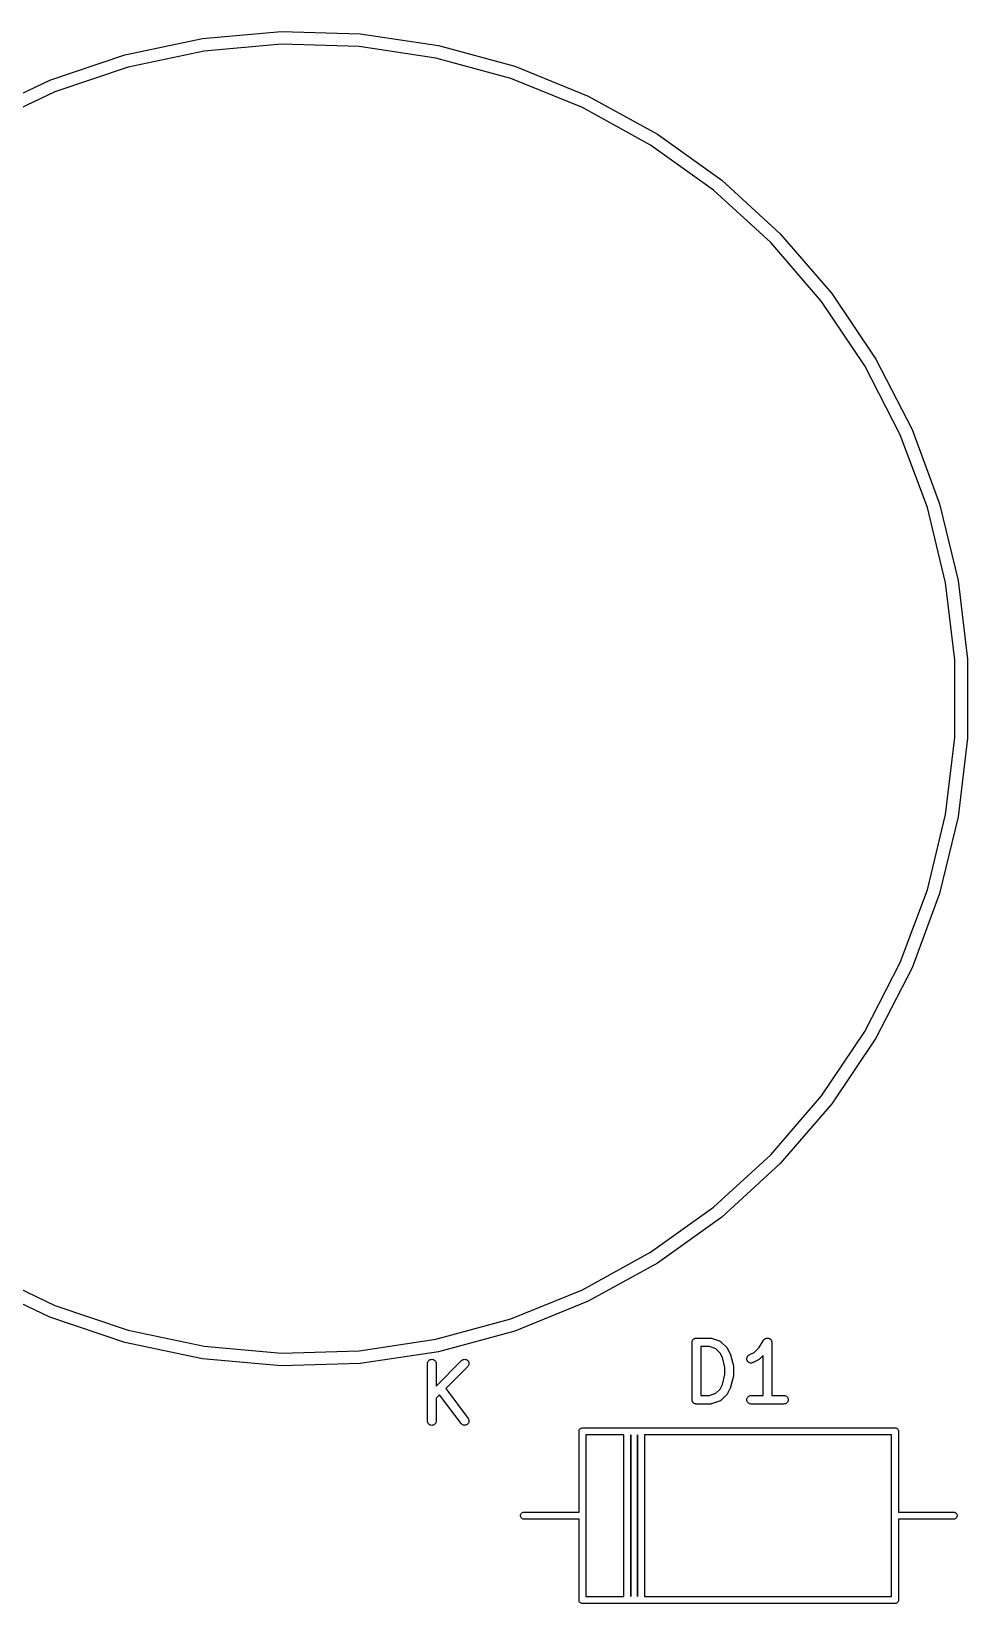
# Model space of a CAD drawing. Extents: x -0.18 to 2.54, y -2.17 to -0.07.
# Drawn here: x 0.445 to 1.087, y -2.17 to -1.093 of the extents above; entities that cross this region are included whole.
import ezdxf

# ---------------------------------------------------------------- set-up
doc = ezdxf.new("R2010")
doc.units = 0
doc.header["$MEASUREMENT"] = 0
doc.layers.add('BLACK', color=7, linetype='CONTINUOUS')

msp = doc.modelspace()

# ---------------------------------------------------------------- linework, layer by layer
at = {"layer": 'BLACK', "linetype": 'CONTINUOUS'}
for p, q in [((0.509397, -1.10864), (0.562445, -1.09747)), ((0.562445, -1.09747), (0.616441, -1.09266)), ((0.616441, -1.09266), (0.670628, -1.09426)), ((0.670628, -1.09426), (0.724244, -1.10227)), ((0.458043, -1.126), (0.509397, -1.10864)), ((0.563743, -1.10616), (0.511714, -1.11711)), ((0.616702, -1.10144), (0.563743, -1.10616)), ((0.669848, -1.10302), (0.616702, -1.10144)), ((0.722434, -1.11087), (0.669848, -1.10302)), ((0.724244, -1.10227), (0.776537, -1.11656)), ((0.511714, -1.11711), (0.461345, -1.13414)), ((0.773723, -1.12488), (0.722434, -1.11087)), ((0.776537, -1.11656), (0.826773, -1.13693)), ((0.409102, -1.14931), (0.458043, -1.126)), ((0.822994, -1.14486), (0.773723, -1.12488)), ((0.461345, -1.13414), (0.413344, -1.15701)), ((0.826773, -1.13693), (0.874247, -1.1631)), ((0.869556, -1.17053), (0.822994, -1.14486)), ((0.874247, -1.1631), (0.918292, -1.19471)), ((0.912756, -1.20153), (0.869556, -1.17053)), ((0.918292, -1.19471), (0.958291, -1.2313)), ((0.951986, -1.23742), (0.912756, -1.20153)), ((0.986696, -1.27769), (0.951986, -1.23742)), ((0.958291, -1.2313), (0.99368, -1.27236)), ((1.0164, -1.32179), (0.986696, -1.27769)), ((0.99368, -1.27236), (1.02396, -1.31733)), ((1.04068, -1.3691), (1.0164, -1.32179)), ((1.02396, -1.31733), (1.04872, -1.36555)), ((1.04872, -1.36555), (1.06759, -1.41637)), ((1.05919, -1.41894), (1.04068, -1.3691)), ((1.07168, -1.47062), (1.05919, -1.41894)), ((1.06759, -1.41637), (1.08033, -1.46907)), ((1.07797, -1.52342), (1.07168, -1.47062)), ((1.08033, -1.46907), (1.08674, -1.52289)), ((1.07797, -1.57658), (1.07797, -1.52342)), ((1.08674, -1.52289), (1.08674, -1.57711)), ((1.07168, -1.62938), (1.07797, -1.57658)), ((1.08674, -1.57711), (1.08033, -1.63093)), ((1.05919, -1.68106), (1.07168, -1.62938)), ((1.08033, -1.63093), (1.06759, -1.68363)), ((1.04068, -1.7309), (1.05919, -1.68106)), ((1.06759, -1.68363), (1.04872, -1.73445)), ((1.0164, -1.77821), (1.04068, -1.7309)), ((1.04872, -1.73445), (1.02396, -1.78268)), ((0.986696, -1.82231), (1.0164, -1.77821)), ((1.02396, -1.78268), (0.99368, -1.82764)), ((0.951986, -1.86258), (0.986696, -1.82231)), ((0.99368, -1.82764), (0.958291, -1.8687)), ((0.912756, -1.89847), (0.951986, -1.86258)), ((0.958291, -1.8687), (0.918292, -1.90529)), ((0.869556, -1.92947), (0.912756, -1.89847)), ((0.918292, -1.90529), (0.874247, -1.9369)), ((0.822994, -1.95514), (0.869556, -1.92947)), ((0.874247, -1.9369), (0.826773, -1.96307)), ((0.413344, -1.94299), (0.461345, -1.96586)), ((0.458043, -1.974), (0.409102, -1.95069)), ((0.773723, -1.97512), (0.822994, -1.95514)), ((0.461345, -1.96586), (0.511714, -1.98289)), ((0.826773, -1.96307), (0.776537, -1.98344)), ((0.509397, -1.99136), (0.458043, -1.974)), ((0.722434, -1.98913), (0.773723, -1.97512)), ((0.562445, -2.00253), (0.509397, -1.99136)), ((0.511714, -1.98289), (0.563743, -1.99384)), ((0.669848, -1.99698), (0.722434, -1.98913)), ((0.776537, -1.98344), (0.724244, -1.99773)), ((0.897988, -1.99118), (0.897989, -1.99117)), ((0.897988, -1.9912), (0.897988, -1.99118)), ((0.897988, -1.99118), (0.897988, -1.99118)), ((0.897988, -2.03057), (0.897988, -1.9912)), ((0.897989, -1.99115), (0.89802, -1.99088)), ((0.897989, -1.99117), (0.897989, -1.99115)), ((0.89802, -1.99088), (0.898049, -1.9906)), ((0.898049, -1.9906), (0.898052, -1.99059)), ((0.898052, -1.99059), (0.898053, -1.99058)), ((0.898053, -1.99058), (0.898136, -1.99032)), ((0.898136, -1.99032), (0.898219, -1.99005)), ((0.898219, -1.99005), (0.898224, -1.99004)), ((0.898224, -1.99004), (0.898227, -1.99003)), ((0.898227, -1.99003), (0.898361, -1.98979)), ((0.898361, -1.98979), (0.898493, -1.98954)), ((0.898493, -1.98954), (0.8985, -1.98954)), ((0.8985, -1.98954), (0.898505, -1.98953)), ((0.898505, -1.98953), (0.898684, -1.98931)), ((0.898684, -1.98931), (0.89886, -1.9891)), ((0.89886, -1.9891), (0.898869, -1.98909)), ((0.898869, -1.98909), (0.898875, -1.98909)), ((0.898875, -1.98909), (0.89909, -1.98891)), ((0.89909, -1.98891), (0.899307, -1.98874)), ((0.899307, -1.98874), (0.899316, -1.98873)), ((0.899316, -1.98873), (0.899324, -1.98873)), ((0.899324, -1.98873), (0.89957, -1.9886)), ((0.89957, -1.9886), (0.899816, -1.98847)), ((0.899816, -1.98847), (0.899826, -1.98846)), ((0.899826, -1.98846), (0.899835, -1.98846)), ((0.899835, -1.98846), (0.900102, -1.98838)), ((0.900102, -1.98838), (0.900368, -1.9883)), ((0.900368, -1.9883), (0.900378, -1.9883)), ((0.900378, -1.9883), (0.900388, -1.9883)), ((0.900388, -1.9883), (0.900664, -1.98827)), ((0.900664, -1.98827), (0.900941, -1.98824)), ((0.900941, -1.98824), (0.910315, -1.98824)), ((0.910315, -1.98824), (0.910356, -1.98824)), ((0.910356, -1.98824), (0.910521, -1.98826)), ((0.910521, -1.98826), (0.910687, -1.98827)), ((0.910687, -1.98827), (0.910807, -1.98829)), ((0.910807, -1.98829), (0.910929, -1.98831)), ((0.910929, -1.98831), (0.911087, -1.98836)), ((0.911087, -1.98836), (0.911249, -1.98839)), ((0.911249, -1.98839), (0.916873, -1.99027)), ((0.916873, -1.99027), (0.916912, -1.99028)), ((0.916912, -1.99028), (0.916991, -1.99032)), ((0.916991, -1.99032), (0.917074, -1.99034)), ((0.917074, -1.99034), (0.917252, -1.99044)), ((0.917252, -1.99044), (0.917435, -1.99052)), ((0.917435, -1.99052), (0.917505, -1.99058)), ((0.917505, -1.99058), (0.917582, -1.99062)), ((0.917582, -1.99062), (0.917738, -1.99075)), ((0.917738, -1.99075), (0.917901, -1.99086)), ((0.917901, -1.99086), (0.91796, -1.99093)), ((0.91796, -1.99093), (0.918027, -1.99098)), ((0.918027, -1.99098), (0.921777, -1.99473)), ((0.943641, -1.99494), (0.947228, -1.98956)), ((0.947228, -1.98956), (0.947248, -1.98953)), ((0.947248, -1.98953), (0.947249, -1.98953)), ((0.947249, -1.98953), (0.947251, -1.98952)), ((0.947249, -1.98953), (0.947249, -1.98953)), ((0.947251, -1.98952), (0.947432, -1.98931)), ((0.947432, -1.98931), (0.947619, -1.98909)), ((0.947619, -1.98909), (0.947621, -1.98908)), ((0.947621, -1.98908), (0.947622, -1.98908)), ((0.947622, -1.98908), (0.947846, -1.9889)), ((0.947846, -1.9889), (0.948068, -1.98873)), ((0.948068, -1.98873), (0.94807, -1.98872)), ((0.94807, -1.98872), (0.948072, -1.98872)), ((0.948072, -1.98872), (0.94833, -1.98859)), ((0.94833, -1.98859), (0.948579, -1.98846)), ((0.948579, -1.98846), (0.948581, -1.98846)), ((0.948581, -1.98846), (0.948583, -1.98846)), ((0.948583, -1.98846), (0.948846, -1.98838)), ((0.948846, -1.98838), (0.949132, -1.9883)), ((0.949132, -1.9883), (0.949134, -1.9883)), ((0.949134, -1.9883), (0.949136, -1.98829)), ((0.949136, -1.98829), (0.949407, -1.98827)), ((0.949407, -1.98827), (0.949706, -1.98824)), ((0.949706, -1.98824), (0.949708, -1.98824)), ((0.949708, -1.98824), (0.94971, -1.98824)), ((0.94971, -1.98824), (0.949992, -1.98827)), ((0.949992, -1.98827), (0.950279, -1.9883)), ((0.950279, -1.9883), (0.950281, -1.9883)), ((0.950281, -1.9883), (0.950283, -1.9883)), ((0.950283, -1.9883), (0.950551, -1.98839)), ((0.950551, -1.98839), (0.950829, -1.98847)), ((0.950829, -1.98847), (0.950831, -1.98848)), ((0.950831, -1.98848), (0.950834, -1.98848)), ((0.950834, -1.98848), (0.951071, -1.9886)), ((0.951071, -1.9886), (0.951336, -1.98875)), ((0.951336, -1.98875), (0.951338, -1.98875)), ((0.951338, -1.98875), (0.95134, -1.98875)), ((0.95134, -1.98875), (0.951545, -1.98892)), ((0.951545, -1.98892), (0.95178, -1.98912)), ((0.95178, -1.98912), (0.951782, -1.98912)), ((0.951782, -1.98912), (0.951784, -1.98912)), ((0.951784, -1.98912), (0.951964, -1.98934)), ((0.951964, -1.98934), (0.952144, -1.98956)), ((0.952144, -1.98956), (0.952145, -1.98956)), ((0.952145, -1.98956), (0.952147, -1.98957)), ((0.952147, -1.98957), (0.952282, -1.98982)), ((0.952282, -1.98982), (0.952415, -1.99007)), ((0.952415, -1.99007), (0.952416, -1.99007)), ((0.952416, -1.99007), (0.952417, -1.99008)), ((0.952417, -1.99008), (0.952495, -1.99034)), ((0.952495, -1.99034), (0.952582, -1.99062)), ((0.952582, -1.99062), (0.952582, -1.99062)), ((0.952582, -1.99062), (0.952582, -1.99063)), ((0.952582, -1.99063), (0.95261, -1.99091)), ((0.95261, -1.99091), (0.952638, -1.9912)), ((0.952638, -1.9912), (0.952638, -2.02761)), ((0.616441, -2.00734), (0.562445, -2.00253)), ((0.563743, -1.99384), (0.616702, -1.99856)), ((0.616702, -1.99856), (0.669848, -1.99698)), ((0.724244, -1.99773), (0.670628, -2.00574)), ((0.716975, -2.0046), (0.717252, -2.00409)), ((0.717252, -2.00409), (0.717623, -2.00365)), ((0.717623, -2.00365), (0.718072, -2.00329)), ((0.718072, -2.00329), (0.718583, -2.00303)), ((0.718583, -2.00303), (0.719135, -2.00286)), ((0.719135, -2.00286), (0.719709, -2.00281)), ((0.719709, -2.00281), (0.720283, -2.00287)), ((0.720283, -2.00287), (0.720833, -2.00304)), ((0.720833, -2.00304), (0.72134, -2.00332)), ((0.72134, -2.00332), (0.721784, -2.00368)), ((0.721784, -2.00368), (0.722148, -2.00413)), ((0.722148, -2.00413), (0.722419, -2.00464)), ((0.722642, -2.02113), (0.740098, -2.00368)), ((0.740098, -2.00368), (0.740127, -2.00365)), ((0.740127, -2.00365), (0.740578, -2.00329)), ((0.740578, -2.00329), (0.741089, -2.00302)), ((0.741089, -2.00302), (0.741643, -2.00286)), ((0.741643, -2.00286), (0.742217, -2.00281)), ((0.742217, -2.00281), (0.74279, -2.00287)), ((0.74279, -2.00287), (0.74334, -2.00304)), ((0.74334, -2.00304), (0.743846, -2.00332)), ((0.743846, -2.00332), (0.744288, -2.00369)), ((0.744288, -2.00369), (0.744651, -2.00414)), ((0.744651, -2.00414), (0.74492, -2.00465)), ((0.903894, -1.99415), (0.903894, -2.02761)), ((0.909836, -1.99415), (0.903894, -1.99415)), ((0.914344, -1.99565), (0.909836, -1.99415)), ((0.917262, -1.99857), (0.914344, -1.99565)), ((0.918778, -2.0016), (0.917262, -1.99857)), ((0.920486, -2.00843), (0.918778, -2.0016)), ((0.921777, -1.99473), (0.921806, -1.99476)), ((0.921806, -1.99476), (0.921909, -1.99489)), ((0.921909, -1.99489), (0.922023, -1.99501)), ((0.922023, -1.99501), (0.922089, -1.99512)), ((0.922089, -1.99512), (0.922165, -1.99521)), ((0.922165, -1.99521), (0.922241, -1.99536)), ((0.922241, -1.99536), (0.92233, -1.9955)), ((0.92233, -1.9955), (0.924205, -1.99925)), ((0.924205, -1.99925), (0.924223, -1.99929)), ((0.924223, -1.99929), (0.924227, -1.9993)), ((0.924227, -1.9993), (0.924234, -1.99931)), ((0.924234, -1.99931), (0.924327, -1.99957)), ((0.924327, -1.99957), (0.924421, -1.99983)), ((0.924421, -1.99983), (0.924424, -1.99984)), ((0.924424, -1.99984), (0.924428, -1.99985)), ((0.924428, -1.99985), (0.926303, -2.00735)), ((0.93549, -2.00264), (0.935509, -2.00206)), ((0.935584, -2.00321), (0.93549, -2.00264)), ((0.935509, -2.00206), (0.935638, -2.0015)), ((0.935786, -2.00375), (0.935584, -2.00321)), ((0.935638, -2.0015), (0.935875, -2.00098)), ((0.93609, -2.00424), (0.935786, -2.00375)), ((0.935875, -2.00098), (0.936209, -2.00051)), ((0.936482, -2.00466), (0.93609, -2.00424)), ((0.936209, -2.00051), (0.936628, -2.00011)), ((0.936628, -2.00011), (0.937116, -1.9998)), ((0.937116, -1.9998), (0.940437, -1.99814)), ((0.943506, -2.00321), (0.939757, -2.00509)), ((0.940437, -1.99814), (0.943641, -1.99494)), ((0.943647, -2.00312), (0.943506, -2.00321)), ((0.943794, -2.00305), (0.943647, -2.00312)), ((0.94389, -2.00297), (0.943794, -2.00305)), ((0.943994, -2.0029), (0.94389, -2.00297)), ((0.944115, -2.00279), (0.943994, -2.0029)), ((0.944245, -2.00269), (0.944115, -2.00279)), ((0.944274, -2.00266), (0.944245, -2.00269)), ((0.946732, -2.0002), (0.944274, -2.00266)), ((0.946732, -2.02761), (0.946732, -2.0002)), ((0.670628, -2.00574), (0.616441, -2.00734)), ((0.716736, -2.00572), (0.716801, -2.00515)), ((0.716736, -2.00576), (0.716736, -2.00572)), ((0.716736, -2.04513), (0.716736, -2.00576)), ((0.716801, -2.00515), (0.716975, -2.0046)), ((0.722419, -2.00464), (0.722585, -2.00519)), ((0.722585, -2.00519), (0.722642, -2.00576)), ((0.722642, -2.00576), (0.722642, -2.02113)), ((0.744274, -2.00785), (0.729212, -2.02291)), ((0.74464, -2.00741), (0.744274, -2.00785)), ((0.744912, -2.0069), (0.74464, -2.00741)), ((0.74508, -2.00635), (0.744912, -2.0069)), ((0.74492, -2.00465), (0.745084, -2.0052)), ((0.745139, -2.00577), (0.74508, -2.00635)), ((0.745084, -2.0052), (0.745139, -2.00577)), ((0.918778, -2.02016), (0.920486, -2.01333)), ((0.920486, -2.01333), (0.920486, -2.00843)), ((0.926303, -2.01441), (0.924428, -2.02191)), ((0.926303, -2.00735), (0.926313, -2.00739)), ((0.926311, -2.01436), (0.926303, -2.01441)), ((0.926327, -2.01431), (0.926311, -2.01436)), ((0.926313, -2.00739), (0.92632, -2.00745)), ((0.92632, -2.00745), (0.926335, -2.0075)), ((0.926353, -2.01407), (0.926327, -2.01431)), ((0.926335, -2.0075), (0.926358, -2.00773)), ((0.926387, -2.01384), (0.926353, -2.01407)), ((0.926358, -2.00773), (0.926389, -2.00796)), ((0.926391, -2.01373), (0.926385, -2.01379)), ((0.926385, -2.01379), (0.926387, -2.01384)), ((0.926389, -2.00796), (0.926386, -2.00802)), ((0.926386, -2.00802), (0.926391, -2.00807)), ((0.926391, -2.00807), (0.926391, -2.01369)), ((0.926391, -2.01369), (0.926391, -2.01373)), ((0.93695, -2.005), (0.936482, -2.00466)), ((0.937473, -2.00524), (0.93695, -2.005)), ((0.938034, -2.00537), (0.937473, -2.00524)), ((0.93861, -2.00539), (0.938034, -2.00537)), ((0.939179, -2.0053), (0.93861, -2.00539)), ((0.93972, -2.0051), (0.939179, -2.0053)), ((0.939757, -2.00509), (0.93972, -2.0051)), ((0.729212, -2.02291), (0.744548, -2.04336)), ((0.914344, -2.02611), (0.917262, -2.02319)), ((0.917262, -2.02319), (0.918778, -2.02016)), ((0.924205, -2.02251), (0.92233, -2.02626)), ((0.924209, -2.0225), (0.924205, -2.02251)), ((0.924217, -2.02249), (0.924209, -2.0225)), ((0.924312, -2.02223), (0.924217, -2.02249)), ((0.924411, -2.02197), (0.924312, -2.02223)), ((0.924413, -2.02196), (0.924411, -2.02197)), ((0.924418, -2.02195), (0.924413, -2.02196)), ((0.924428, -2.02191), (0.924418, -2.02195)), ((0.724994, -2.02713), (0.722642, -2.02948)), ((0.722642, -2.02948), (0.722642, -2.04513)), ((0.739824, -2.0469), (0.724994, -2.02713)), ((0.898015, -2.03084), (0.897988, -2.03057)), ((0.898041, -2.03112), (0.898015, -2.03084)), ((0.898044, -2.03113), (0.898041, -2.03112)), ((0.898045, -2.03114), (0.898044, -2.03113)), ((0.898125, -2.03141), (0.898045, -2.03114)), ((0.898203, -2.03167), (0.898125, -2.03141)), ((0.898208, -2.03168), (0.898203, -2.03167)), ((0.898211, -2.03169), (0.898208, -2.03168)), ((0.898342, -2.03194), (0.898211, -2.03169)), ((0.89847, -2.03218), (0.898342, -2.03194)), ((0.898477, -2.03219), (0.89847, -2.03218)), ((0.898482, -2.0322), (0.898477, -2.03219)), ((0.898659, -2.03242), (0.898482, -2.0322)), ((0.898831, -2.03263), (0.898659, -2.03242)), ((0.898839, -2.03264), (0.898831, -2.03263)), ((0.898846, -2.03265), (0.898839, -2.03264)), ((0.899059, -2.03282), (0.898846, -2.03265)), ((0.899273, -2.033), (0.899059, -2.03282)), ((0.899282, -2.03301), (0.899273, -2.033)), ((0.89929, -2.03301), (0.899282, -2.03301)), ((0.899533, -2.03315), (0.89929, -2.03301)), ((0.899778, -2.03328), (0.899533, -2.03315)), ((0.899788, -2.03328), (0.899778, -2.03328)), ((0.899797, -2.03329), (0.899788, -2.03328)), ((0.900064, -2.03337), (0.899797, -2.03329)), ((0.900327, -2.03345), (0.900064, -2.03337)), ((0.900337, -2.03346), (0.900327, -2.03345)), ((0.900347, -2.03346), (0.900337, -2.03346)), ((0.900622, -2.03349), (0.900347, -2.03346)), ((0.9009, -2.03352), (0.900622, -2.03349)), ((0.90092, -2.03352), (0.9009, -2.03352)), ((0.900921, -2.03352), (0.90092, -2.03352)), ((0.90092, -2.03352), (0.90092, -2.03352)), ((0.900941, -2.03352), (0.900921, -2.03352)), ((0.910315, -2.03352), (0.900941, -2.03352)), ((0.903894, -2.02761), (0.909836, -2.02761)), ((0.909836, -2.02761), (0.914344, -2.02611)), ((0.91048, -2.0335), (0.910315, -2.03352)), ((0.910646, -2.0335), (0.91048, -2.0335)), ((0.910766, -2.03347), (0.910646, -2.0335)), ((0.910889, -2.03346), (0.910766, -2.03347)), ((0.911047, -2.03341), (0.910889, -2.03346)), ((0.91121, -2.03338), (0.911047, -2.03341)), ((0.911249, -2.03337), (0.91121, -2.03338)), ((0.916873, -2.03149), (0.911249, -2.03337)), ((0.916952, -2.03146), (0.916873, -2.03149)), ((0.917036, -2.03143), (0.916952, -2.03146)), ((0.917215, -2.03134), (0.917036, -2.03143)), ((0.917399, -2.03126), (0.917215, -2.03134)), ((0.91747, -2.03121), (0.917399, -2.03126)), ((0.917547, -2.03117), (0.91747, -2.03121)), ((0.917705, -2.03104), (0.917547, -2.03117)), ((0.91787, -2.03093), (0.917705, -2.03104)), ((0.91793, -2.03086), (0.91787, -2.03093)), ((0.917998, -2.03081), (0.91793, -2.03086)), ((0.918027, -2.03078), (0.917998, -2.03081)), ((0.921777, -2.02703), (0.918027, -2.03078)), ((0.921882, -2.0269), (0.921777, -2.02703)), ((0.921998, -2.02678), (0.921882, -2.0269)), ((0.922064, -2.02668), (0.921998, -2.02678)), ((0.922142, -2.02658), (0.922064, -2.02668)), ((0.922221, -2.02644), (0.922142, -2.02658)), ((0.922311, -2.0263), (0.922221, -2.02644)), ((0.92233, -2.02626), (0.922311, -2.0263)), ((0.935484, -2.03055), (0.935544, -2.02997)), ((0.935536, -2.03112), (0.935484, -2.03055)), ((0.935699, -2.03167), (0.935536, -2.03112)), ((0.935544, -2.02997), (0.935714, -2.02942)), ((0.935966, -2.03218), (0.935699, -2.03167)), ((0.935714, -2.02942), (0.935988, -2.02892)), ((0.936327, -2.03263), (0.935966, -2.03218)), ((0.935988, -2.02892), (0.936356, -2.02847)), ((0.936768, -2.033), (0.936327, -2.03263)), ((0.936356, -2.02847), (0.936802, -2.02811)), ((0.937273, -2.03328), (0.936768, -2.033)), ((0.936802, -2.02811), (0.937311, -2.02784)), ((0.937823, -2.03345), (0.937273, -2.03328)), ((0.937311, -2.02784), (0.937863, -2.02767)), ((0.938395, -2.03352), (0.937823, -2.03345)), ((0.937863, -2.02767), (0.938436, -2.02761)), ((0.938436, -2.03352), (0.938395, -2.03352)), ((0.938436, -2.02761), (0.946732, -2.02761)), ((0.960934, -2.03352), (0.938436, -2.03352)), ((0.952638, -2.02761), (0.960934, -2.02761)), ((0.960934, -2.02761), (0.960975, -2.02761)), ((0.961507, -2.03346), (0.960934, -2.03352)), ((0.960975, -2.02761), (0.961548, -2.02768)), ((0.962059, -2.0333), (0.961507, -2.03346)), ((0.961548, -2.02768), (0.962097, -2.02785)), ((0.962568, -2.03303), (0.962059, -2.0333)), ((0.962097, -2.02785), (0.962602, -2.02813)), ((0.963014, -2.03266), (0.962568, -2.03303)), ((0.962602, -2.02813), (0.963043, -2.0285)), ((0.963382, -2.03222), (0.963014, -2.03266)), ((0.963043, -2.0285), (0.963404, -2.02895)), ((0.963656, -2.03171), (0.963382, -2.03222)), ((0.963404, -2.02895), (0.963671, -2.02946)), ((0.963826, -2.03116), (0.963656, -2.03171)), ((0.963671, -2.02946), (0.963834, -2.03001)), ((0.963886, -2.03059), (0.963826, -2.03116)), ((0.963834, -2.03001), (0.963886, -2.03059)), ((0.716792, -2.04571), (0.716736, -2.04513)), ((0.716959, -2.04626), (0.716792, -2.04571)), ((0.717229, -2.04677), (0.716959, -2.04626)), ((0.717594, -2.04721), (0.717229, -2.04677)), ((0.718038, -2.04758), (0.717594, -2.04721)), ((0.721755, -2.04724), (0.721306, -2.0476)), ((0.722125, -2.0468), (0.721755, -2.04724)), ((0.722403, -2.0463), (0.722125, -2.0468)), ((0.722577, -2.04575), (0.722403, -2.0463)), ((0.722641, -2.04517), (0.722577, -2.04575)), ((0.722642, -2.04513), (0.722641, -2.04517)), ((0.740213, -2.04733), (0.739824, -2.0469)), ((0.740677, -2.04767), (0.740213, -2.04733)), ((0.744369, -2.04712), (0.743941, -2.04751)), ((0.744713, -2.04666), (0.744369, -2.04712)), ((0.744548, -2.04336), (0.744573, -2.04339)), ((0.744573, -2.04339), (0.744865, -2.04389)), ((0.744962, -2.04614), (0.744713, -2.04666)), ((0.744865, -2.04389), (0.745055, -2.04444)), ((0.745104, -2.04558), (0.744962, -2.04614)), ((0.745055, -2.04444), (0.745136, -2.04501)), ((0.745136, -2.04501), (0.745104, -2.04558)), ((0.718545, -2.04786), (0.718038, -2.04758)), ((0.719095, -2.04803), (0.718545, -2.04786)), ((0.719668, -2.04809), (0.719095, -2.04803)), ((0.720242, -2.04803), (0.719668, -2.04809)), ((0.720795, -2.04787), (0.720242, -2.04803)), ((0.721306, -2.0476), (0.720795, -2.04787)), ((0.741199, -2.04792), (0.740677, -2.04767)), ((0.741758, -2.04805), (0.741199, -2.04792)), ((0.742334, -2.04808), (0.741758, -2.04805)), ((0.742904, -2.048), (0.742334, -2.04808)), ((0.743446, -2.0478), (0.742904, -2.048)), ((0.743941, -2.04751), (0.743446, -2.0478)), ((0.82054, -2.05213), (0.820585, -2.05166)), ((0.820551, -2.05224), (0.82054, -2.05213)), ((0.820551, -2.10764), (0.820551, -2.05224)), ((0.820585, -2.05166), (0.82072, -2.05122)), ((0.82072, -2.05122), (0.82094, -2.05081)), ((0.82094, -2.05081), (0.821235, -2.05045)), ((0.821235, -2.05045), (0.821595, -2.05015)), ((0.821595, -2.05015), (0.822005, -2.04993)), ((0.822005, -2.04993), (0.82245, -2.0498)), ((0.82245, -2.0498), (0.822797, -2.04976)), ((0.822797, -2.04976), (0.822913, -2.04975)), ((0.822913, -2.04975), (0.823029, -2.04976)), ((0.823029, -2.04976), (0.853506, -2.04976)), ((0.825276, -2.05449), (0.825276, -2.10988)), ((0.85126, -2.05449), (0.825276, -2.05449)), ((0.85126, -2.16551), (0.85126, -2.05449)), ((0.853506, -2.04976), (0.853622, -2.04975)), ((0.853622, -2.04975), (0.853738, -2.04976)), ((0.853738, -2.04976), (0.85823, -2.04976)), ((0.855984, -2.16551), (0.855984, -2.05449)), ((0.855984, -2.05449), (0.855984, -2.16551)), ((0.85823, -2.04976), (0.858346, -2.04975)), ((0.858346, -2.04975), (0.858462, -2.04976)), ((0.858462, -2.04976), (0.862955, -2.04976)), ((0.860709, -2.16551), (0.860709, -2.05449)), ((0.860709, -2.05449), (0.860709, -2.16551)), ((0.862955, -2.04976), (0.863071, -2.04975)), ((0.863071, -2.04975), (0.863187, -2.04976)), ((0.863187, -2.04976), (1.03697, -2.04976)), ((0.865433, -2.05449), (0.865433, -2.16551)), ((1.03472, -2.05449), (0.865433, -2.05449)), ((1.03472, -2.10988), (1.03472, -2.05449)), ((1.03697, -2.04976), (1.03709, -2.04975)), ((1.03709, -2.04975), (1.0372, -2.04976)), ((1.0372, -2.04976), (1.03755, -2.0498)), ((1.03755, -2.0498), (1.03799, -2.04993)), ((1.03799, -2.04993), (1.03841, -2.05015)), ((1.03841, -2.05015), (1.03876, -2.05045)), ((1.03876, -2.05045), (1.03906, -2.05081)), ((1.03906, -2.05081), (1.03928, -2.05122)), ((1.03928, -2.05122), (1.03941, -2.05166)), ((1.03941, -2.05166), (1.03946, -2.05213)), ((1.03946, -2.05213), (1.03945, -2.05224)), ((1.03945, -2.05224), (1.03945, -2.10764)), ((0.780382, -2.11), (0.780428, -2.10954)), ((0.780428, -2.11046), (0.780382, -2.11)), ((0.780428, -2.10954), (0.780563, -2.10909)), ((0.780563, -2.11091), (0.780428, -2.11046)), ((0.780563, -2.10909), (0.780782, -2.10868)), ((0.780782, -2.11132), (0.780563, -2.11091)), ((0.780782, -2.10868), (0.781078, -2.10832)), ((0.781078, -2.11168), (0.780782, -2.11132)), ((0.781078, -2.10832), (0.781437, -2.10803)), ((0.781437, -2.11197), (0.781078, -2.11168)), ((0.781437, -2.10803), (0.781848, -2.10781)), ((0.781848, -2.11219), (0.781437, -2.11197)), ((0.781848, -2.10781), (0.782293, -2.10767)), ((0.782293, -2.10767), (0.78264, -2.10764)), ((0.78264, -2.10764), (0.820551, -2.10764)), ((0.825276, -2.10988), (0.825287, -2.11)), ((0.825287, -2.11), (0.825276, -2.11012)), ((0.825276, -2.11012), (0.825276, -2.16551)), ((1.03471, -2.11), (1.03472, -2.10988)), ((1.03472, -2.11012), (1.03471, -2.11)), ((1.03472, -2.16551), (1.03472, -2.11012)), ((1.03945, -2.10764), (1.07736, -2.10764)), ((1.07736, -2.10764), (1.07771, -2.10767)), ((1.07771, -2.10767), (1.07815, -2.10781)), ((1.07815, -2.10781), (1.07856, -2.10803)), ((1.07856, -2.11197), (1.07815, -2.11219)), ((1.07856, -2.10803), (1.07892, -2.10832)), ((1.07892, -2.11168), (1.07856, -2.11197)), ((1.07892, -2.10832), (1.07922, -2.10868)), ((1.07922, -2.11132), (1.07892, -2.11168)), ((1.07922, -2.10868), (1.07944, -2.10909)), ((1.07944, -2.11091), (1.07922, -2.11132)), ((1.07944, -2.10909), (1.07957, -2.10954)), ((1.07957, -2.11046), (1.07944, -2.11091)), ((1.07957, -2.10954), (1.07962, -2.11)), ((1.07962, -2.11), (1.07957, -2.11046)), ((0.782293, -2.11233), (0.781848, -2.11219)), ((0.78264, -2.11236), (0.782293, -2.11233)), ((0.820551, -2.11236), (0.78264, -2.11236)), ((0.820551, -2.16776), (0.820551, -2.11236)), ((1.07736, -2.11236), (1.03945, -2.11236)), ((1.03945, -2.11236), (1.03945, -2.16776)), ((1.07771, -2.11233), (1.07736, -2.11236)), ((1.07815, -2.11219), (1.07771, -2.11233)), ((0.825276, -2.16551), (0.85126, -2.16551)), ((0.855984, -2.16551), (0.855984, -2.16551)), ((0.860709, -2.16551), (0.860709, -2.16551)), ((0.865433, -2.16551), (1.03472, -2.16551)), ((0.82054, -2.16787), (0.820551, -2.16776)), ((0.820585, -2.16834), (0.82054, -2.16787)), ((0.82072, -2.16878), (0.820585, -2.16834)), ((0.82094, -2.16919), (0.82072, -2.16878)), ((0.821235, -2.16955), (0.82094, -2.16919)), ((0.821595, -2.16985), (0.821235, -2.16955)), ((0.822005, -2.17007), (0.821595, -2.16985)), ((0.82245, -2.1702), (0.822005, -2.17007)), ((0.822797, -2.17024), (0.82245, -2.1702)), ((0.822913, -2.17025), (0.822797, -2.17024)), ((0.822797, -2.17024), (0.822797, -2.17024)), ((0.823029, -2.17024), (0.822913, -2.17025)), ((0.853506, -2.17024), (0.823029, -2.17024)), ((0.853622, -2.17025), (0.853506, -2.17024)), ((0.853738, -2.17024), (0.853622, -2.17025)), ((0.858231, -2.17024), (0.853738, -2.17024)), ((0.858346, -2.17025), (0.858231, -2.17024)), ((0.858462, -2.17024), (0.858346, -2.17025)), ((0.862955, -2.17024), (0.858462, -2.17024)), ((0.863071, -2.17025), (0.862955, -2.17024)), ((0.863187, -2.17024), (0.863071, -2.17025)), ((1.03697, -2.17024), (0.863187, -2.17024)), ((1.03709, -2.17025), (1.03697, -2.17024)), ((1.0372, -2.17024), (1.03709, -2.17025)), ((1.03755, -2.1702), (1.0372, -2.17024)), ((1.0372, -2.17024), (1.0372, -2.17024)), ((1.03799, -2.17007), (1.03755, -2.1702)), ((1.03841, -2.16985), (1.03799, -2.17007)), ((1.03876, -2.16955), (1.03841, -2.16985)), ((1.03906, -2.16919), (1.03876, -2.16955)), ((1.03928, -2.16878), (1.03906, -2.16919)), ((1.03941, -2.16834), (1.03928, -2.16878)), ((1.03946, -2.16787), (1.03941, -2.16834)), ((1.03945, -2.16776), (1.03946, -2.16787))]:
    msp.add_line(p, q, dxfattribs=at)

doc.saveas('drawing.dxf')
